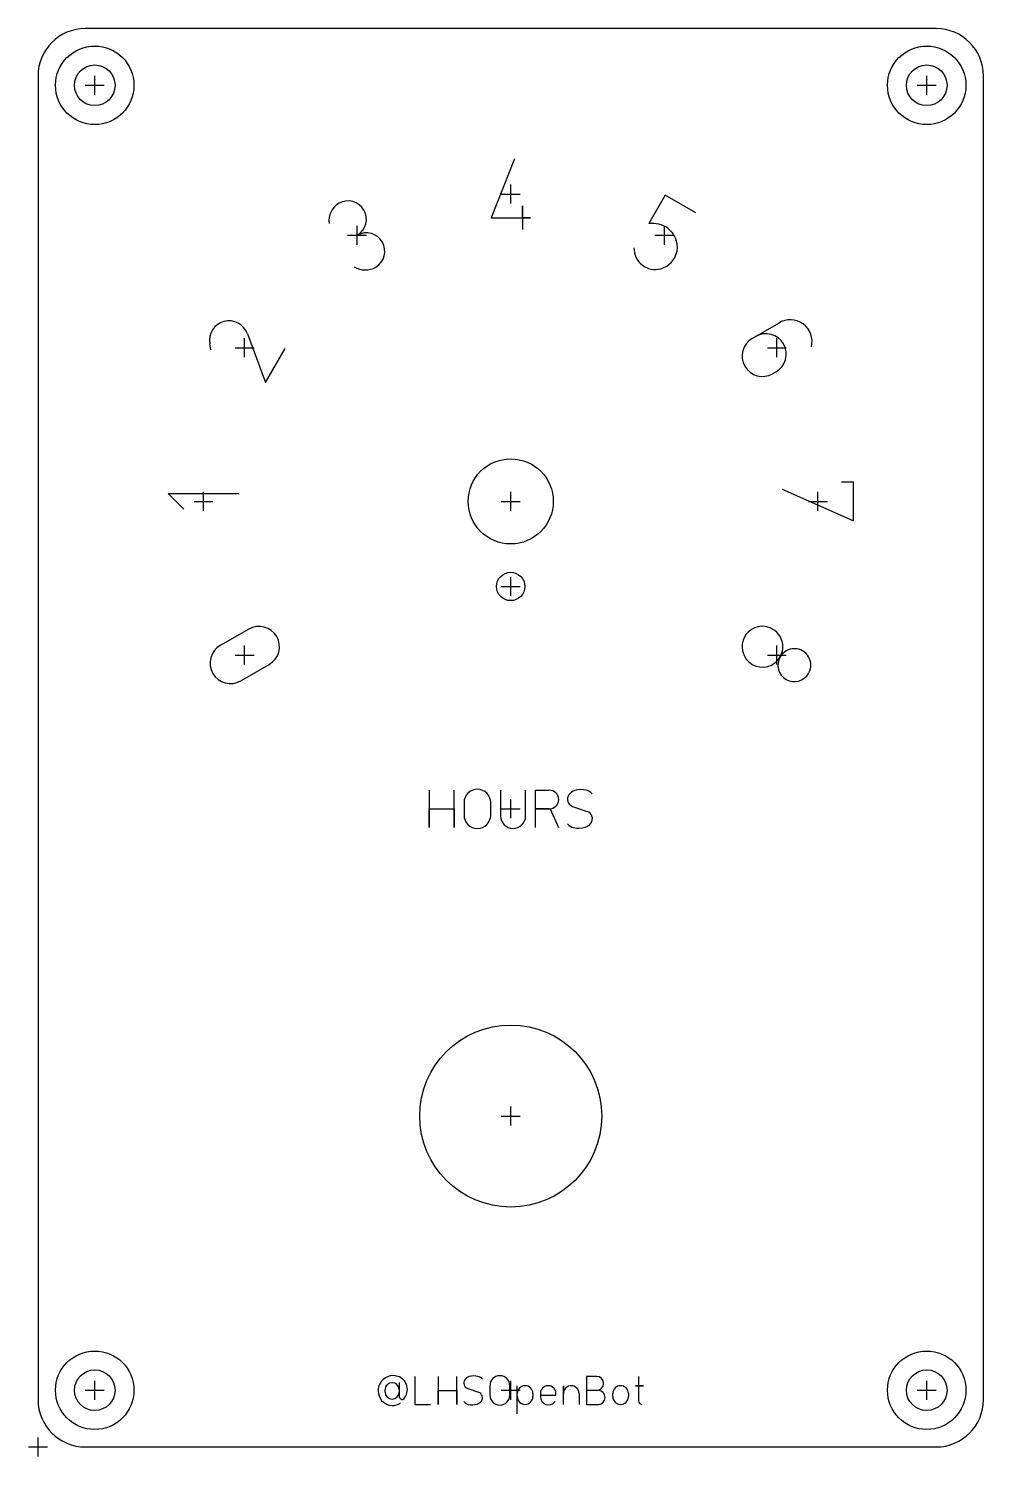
# Model space of a CAD drawing. Header units: millimetres. Extents: x -1 to 100, y -1 to 150.
import ezdxf

# ---------------------------------------------------------------- set-up
doc = ezdxf.new("R2010")
doc.units = ezdxf.units.MM
for name, color, linetype in [('Contour', 7, 'CONTINUOUS'), ('Engraving', 7, 'CONTINUOUS'), ('Reference_points', 1, 'CONTINUOUS')]:
    doc.layers.add(name, color=color, linetype=linetype)

msp = doc.modelspace()

# ---------------------------------------------------------------- linework, layer by layer
at = {"layer": 'Contour', "color": 7, "linetype": 'CONTINUOUS'}
for p, q in [((95, 150), (5, 150)), ((0, 145), (0, 5)), ((100, 5), (100, 145)), ((5, 0), (95, 0))]:
    msp.add_line(p, q, dxfattribs=at)
for centre, radius in [((6, 144), 4.15), ((94, 144), 4.15), ((6, 144), 2.15), ((94, 144), 2.15), ((50, 100), 4.5), ((50, 91), 1.5), ((50, 35), 9.625), ((6, 6), 4.15), ((94, 6), 4.15), ((6, 6), 2.15), ((94, 6), 2.15)]:
    msp.add_circle(centre, radius, dxfattribs=at)
for centre, start, end in [((5, 145), 90, 180), ((95, 145), 0, 90), ((5, 5), 180, 270), ((95, 5), -90, 0)]:
    msp.add_arc(centre, 5, start, end, dxfattribs=at)
at = {"layer": 'Engraving', "color": 7, "linetype": 'CONTINUOUS'}
for p, q in [((50.415, 136.22), (47.925, 129.995)), ((66.342, 132.388), (64.599, 129.369)), ((69.577, 130.521), (66.342, 132.388)), ((47.925, 129.995), (52.075, 129.995)), ((51.245, 129.995), (51.245, 131.24)), ((51.245, 131.24), (51.245, 128.75)), ((52.075, 129.995), (51.245, 129.995)), ((75.545, 117.24), (78.348, 118.858)), ((18.283, 116.011), (18.173, 116.65)), ((22.141, 117.713), (24.064, 112.578)), ((24.064, 112.578), (26.139, 116.172)), ((78.062, 113.71), (77.703, 113.502)), ((86.22, 97.925), (78.75, 101.245)), ((84.975, 102.075), (86.22, 102.075)), ((86.22, 102.075), (86.22, 97.925)), ((15.44, 99.17), (13.78, 100.83)), ((13.78, 100.83), (21.25, 100.83)), ((41.367, 69.46), (41.367, 65.5)), ((44.007, 65.5), (44.007, 69.46)), ((45.063, 68.14), (45.063, 66.82)), ((47.879, 66.82), (47.879, 68.14)), ((48.935, 69.46), (48.935, 66.732)), ((51.575, 66.732), (51.575, 69.46)), ((52.631, 65.5), (52.631, 69.46)), ((52.631, 69.46), (54.083, 69.46)), ((41.367, 65.5), (41.367, 67.48)), ((41.367, 67.48), (44.007, 67.48)), ((44.007, 67.48), (44.007, 65.5)), ((54.083, 67.48), (52.631, 67.48)), ((52.631, 67.48), (54.171, 67.48)), ((54.171, 67.48), (55.051, 65.5)), ((56.547, 67.744), (58.087, 67.216)), ((36.702, 5.787), (36.702, 6.084)), ((38.187, 6.81), (38.187, 5.787)), ((38.187, 6.084), (38.187, 5.424)), ((39.87, 7.47), (39.87, 4.5)), ((42.312, 7.47), (42.312, 4.5)), ((44.292, 4.5), (44.292, 7.47)), ((45.447, 6.183), (46.602, 5.787)), ((47.79, 6.48), (47.79, 5.49)), ((49.902, 5.49), (49.902, 6.48)), ((50.694, 5.325), (50.694, 6.48)), ((55.578, 4.5), (55.578, 6.48)), ((55.578, 6.48), (55.578, 5.655)), ((59.109, 7.47), (58.02, 7.47)), ((58.02, 7.47), (58.02, 4.5)), ((64.026, 6.48), (63.201, 6.48)), ((63.201, 6.48), (63.531, 6.48)), ((63.531, 7.47), (63.531, 6.48)), ((63.531, 6.48), (64.026, 6.48)), ((63.531, 6.48), (63.531, 4.896)), ((42.312, 4.5), (42.312, 5.985)), ((42.312, 5.985), (44.292, 5.985)), ((44.292, 5.985), (44.292, 4.5)), ((50.694, 3.51), (50.694, 5.655)), ((52.344, 5.655), (52.344, 5.325)), ((53.136, 5.655), (53.136, 5.325)), ((53.136, 5.49), (54.786, 5.49)), ((54.786, 5.49), (54.786, 5.655)), ((57.228, 5.655), (57.228, 4.5)), ((59.274, 5.985), (58.02, 5.985)), ((60.792, 5.325), (60.792, 5.655)), ((62.442, 5.655), (62.442, 5.325)), ((39.87, 4.5), (41.52, 4.5)), ((58.02, 4.5), (59.274, 4.5))]:
    msp.add_line(p, q, dxfattribs=at)
at = {"layer": 'Engraving', "color": 12, "linetype": 'CONTINUOUS'}
for p, q in [((22.297, 86.498), (19.279, 84.755)), ((21.437, 81.017), (24.455, 82.76))]:
    msp.add_line(p, q, dxfattribs=at)
at = {"layer": 'Engraving', "color": 7, "linetype": 'CONTINUOUS'}
for centre, radius, start, end in [((32.947, 129.653), 2.179, 120.37756, -172.98912), ((32.782, 129.823), 1.95, 301.29599, 118.72068), ((34.732, 126.444), 1.95, 301.31124, 118.6808), ((64.978, 126.551), 2.843, 414.85116, 97.65989), ((65.223, 126.919), 2.402, 285.74882, 54.57603), ((65.275, 126.767), 2.242, 178.56854, -74.47589), ((34.602, 126.781), 2.308, 239.76858, -60.27976), ((20.197, 117.032), 2.06, 19.3058, -169.31199), ((79.576, 116.913), 2.3, 345.8913, 122.26678), ((76.624, 115.371), 2.158, 119.99844, -60.00156), ((76.983, 115.578), 2.158, 300.01172, 119.99844), ((76.624, 84.629), 2.158, 329.98828, 150.00156), ((76.624, 84.629), 2.157, 150.00156, -30.01172), ((80.002, 82.679), 1.743, 150.02274, 329.97784), ((80.002, 82.679), 1.743, -30.02216, 150.02274), ((46.471, 68.14), 1.408, 0, 180), ((57.469, 67.032), 2.485, 77.68625, 106.40776), ((57.778, 68.44), 1.044, 36.70526, 77.77488), ((54.083, 68.47), 0.99, 270, 90), ((56.805, 68.507), 0.805, 144.35473, 251.3176), ((57.106, 68.29), 1.176, 106.75525, 144.30938), ((46.471, 66.82), 1.408, 180, 360), ((50.255, 66.732), 1.32, 180, 360), ((57.829, 66.453), 0.805, 324.35473, 71.3176), ((56.856, 66.52), 1.044, 216.70526, -102.22512), ((57.165, 67.928), 2.485, 257.68625, -73.59224), ((57.528, 66.67), 1.176, 286.75525, -35.69062), ((37.571, 5.948), 1.597, 72.3592, 229.64777), ((37.445, 6.057), 0.743, 362.08397, 177.91883), ((37.619, 6.084), 1.453, -42.96355, 72.53776), ((45.641, 6.755), 0.604, 144.3631, 251.26508), ((45.866, 6.592), 0.882, 106.73034, 144.27353), ((46.138, 5.649), 1.864, 77.67123, 106.39301), ((46.37, 6.705), 0.783, 36.69432, 77.75699), ((48.846, 6.48), 1.056, 0, 180), ((51.519, 5.655), 0.825, 360, 180), ((53.961, 5.655), 0.825, 0, 180), ((56.403, 5.655), 0.825, 360, 180), ((59.082, 6.728), 0.743, -87.91883, 87.91603), ((61.617, 5.655), 0.825, 360, 180), ((37.488, 5.885), 1.495, -129.4916, -54.694), ((37.445, 5.814), 0.742, 182.08117, -2.08397), ((38.594, 5.42), 0.407, 179.43691, 254.32523), ((38.528, 5.227), 0.204, -102.46782, -40.81508), ((45.679, 5.265), 0.783, 216.69432, -102.24301), ((45.911, 6.321), 1.864, 257.67123, -73.60699), ((46.183, 5.378), 0.882, 286.73034, -35.72647), ((46.408, 5.215), 0.604, 324.3631, 71.26508), ((48.846, 5.49), 1.056, 180, 360), ((51.519, 5.325), 0.825, 180, 0), ((54.001, 5.324), 0.865, 179.93376, 322.46775), ((59.247, 5.243), 0.743, -87.91883, 87.91603), ((61.617, 5.325), 0.825, 180, 0), ((63.933, 4.895), 0.402, 179.85747, 259.66963)]:
    msp.add_arc(centre, radius, start, end, dxfattribs=at)
at = {"layer": 'Engraving', "color": 12, "linetype": 'CONTINUOUS'}
for centre, start, end in [((23.376, 84.629), -60.00156, 119.99844), ((20.358, 82.886), 119.99844, 299.99844)]:
    msp.add_arc(centre, 2.158, start, end, dxfattribs=at)
at = {"layer": 'Reference_points', "color": 1, "linetype": 'CONTINUOUS'}
for p, q in [((6, 143), (6, 145)), ((94, 143), (94, 145)), ((5, 144), (7, 144)), ((93, 144), (95, 144)), ((50, 131.5), (50, 133.5)), ((49, 132.5), (51, 132.5)), ((33.75, 127.146), (33.75, 129.146)), ((66.25, 127.146), (66.25, 129.146)), ((32.75, 128.146), (34.75, 128.146)), ((65.25, 128.146), (67.25, 128.146)), ((21.854, 115.25), (21.854, 117.25)), ((78.146, 115.25), (78.146, 117.25)), ((20.854, 116.25), (22.854, 116.25)), ((77.146, 116.25), (79.146, 116.25)), ((16.5, 100), (18.5, 100)), ((17.5, 99), (17.5, 101)), ((49, 100), (51, 100)), ((50, 99), (50, 101)), ((81.5, 100), (83.5, 100)), ((82.5, 99), (82.5, 101)), ((49, 91), (51, 91)), ((50, 90), (50, 92)), ((21.854, 82.75), (21.854, 84.75)), ((78.146, 82.75), (78.146, 84.75)), ((20.854, 83.75), (22.854, 83.75)), ((77.146, 83.75), (79.146, 83.75)), ((50, 66.5), (50, 68.5)), ((49, 67.5), (51, 67.5)), ((49, 35), (51, 35)), ((50, 34), (50, 36)), ((6, 5), (6, 7)), ((50, 5), (50, 7)), ((94, 5), (94, 7)), ((5, 6), (7, 6)), ((49, 6), (51, 6)), ((93, 6), (95, 6)), ((-1, 0), (1, 0)), ((0, -1), (0, 1))]:
    msp.add_line(p, q, dxfattribs=at)

doc.saveas('drawing.dxf')
